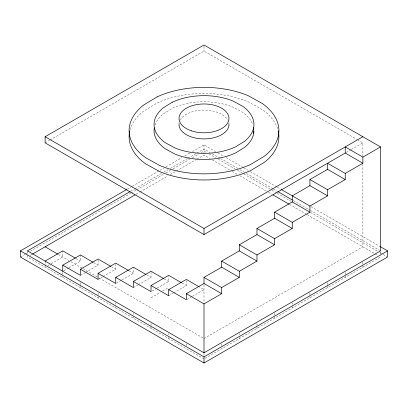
<?xml version="1.0" encoding="UTF-8"?>
<svg xmlns="http://www.w3.org/2000/svg" width="408" height="408" viewBox="0 0 408 408"><rect width="100%" height="100%" fill="white"/><g stroke="black" fill="none" stroke-linecap="round" stroke-linejoin="round"><path stroke-width="0.31" stroke-dasharray="2.04 1.53" d="M45.115 142.846L49.531 140.296M50.082 139.98L204 51.112L356.816 139.342M127.362 189.134L131.774 186.584M132.325 186.267L159.339 170.671M159.89 170.35L163.751 168.121M165.959 166.852L181.948 157.615M184.702 156.024L190.215 152.842M192.423 151.572L204 144.886L215.577 151.572M130.626 191.326L134.487 189.093M135.038 188.776L161.522 173.487M163.725 172.212L168.142 169.667M170.345 168.392L187.451 158.518M188.001 158.197L196.279 153.423M196.829 153.102L204 148.961L210.069 152.464M20.4 256.999L24.811 254.454M25.362 254.138L28.121 252.547M30.325 251.272L130.672 193.336M131.223 193.02L136.185 190.154M136.736 189.837L163.751 174.236M165.959 172.966L170.365 170.416M173.125 168.825L189.664 159.278M192.423 157.687L199.038 153.867M201.241 152.592L204 151.001L206.759 152.592M30.218 255.408L31.875 254.454M136.144 194.254L139.454 192.341M140.005 192.025L168.142 175.782M170.345 174.507L175.863 171.319M176.414 171.003L196.279 159.538M196.829 159.217L204 155.076L210.069 158.579M47.874 265.603L50.633 264.007M51.184 263.69L62.771 256.999L62.771 250.884M63.872 270.632L68.284 268.087M68.84 267.765L80.422 261.079L80.422 254.964M80.422 275.349L84.838 272.799M85.389 272.483L98.078 265.154L98.078 260.263M98.078 279.424L102.49 276.874M103.04 276.558L115.729 269.234L115.729 264.338M116.28 283.183L121.247 280.316M121.798 279.995L133.385 273.309L133.385 268.418M346.336 152.398L350.747 149.853M351.298 149.532L362.885 142.846L362.885 156.188M133.385 287.579L137.797 285.029M138.348 284.713L151.036 277.384L151.036 272.493M152.143 291.016L156.555 288.471M157.106 288.15L168.693 281.464L168.693 276.568M151.036 297.769L160.415 292.358M162.624 291.082L168.693 287.579M168.693 295.734L173.104 293.184M173.655 292.862L186.344 285.539L186.344 280.648M186.9 299.487L191.862 296.621M192.413 296.305L204 289.614L199.589 287.069M204 338.538L362.885 246.809L362.885 164.45M205.102 358.285L380.536 256.999L380.536 255.78M357.367 139.658L362.885 142.846M217.785 152.842L223.298 156.024M226.052 157.615L243.148 167.484M243.698 167.805L248.11 170.35M250.313 171.625L276.777 186.905M277.328 187.221L280.638 189.134M310.962 206.637L379.879 246.427M212.277 153.739L219.999 158.197M220.549 158.518L237.655 168.392M239.858 169.667L245.927 173.171M246.478 173.487L272.962 188.776M273.513 189.093L277.374 191.326M293.372 200.563L309.922 210.115M310.473 210.436L380.536 250.884M208.962 153.867L215.577 157.687M218.336 159.278L234.875 168.825M237.635 170.416L243.148 173.599M243.698 173.92L271.264 189.837M271.815 190.154L276.777 193.02M277.328 193.336L291.113 201.297M310.411 212.435L377.675 251.272M379.879 252.547L382.638 254.138M383.189 254.454L387.049 256.683M212.277 159.854L231.586 171.003M232.137 171.319L237.655 174.507M239.858 175.782L267.995 192.025M268.546 192.341L271.856 194.254M289.512 204.449L306.612 214.322M307.163 214.639L374.468 253.496M375.023 253.817L377.783 255.408M181.932 282.989L186.344 285.539M164.281 278.914L168.693 281.464M146.625 274.839L151.036 277.384M128.969 270.759L133.385 273.309M111.318 266.684L115.729 269.234M93.662 262.609L98.078 265.154M76.01 258.529L80.422 261.079M58.354 254.454L68.84 260.503M71.043 261.778L82.63 268.469M83.181 268.785L98.629 277.705M99.18 278.021L202.898 337.9M204 358.923L27.463 256.999L27.463 254.556M380.536 252.108L380.536 255.168M362.885 262.303L362.885 265.358M362.885 265.97L362.885 267.194M345.229 272.493L345.229 275.553M345.229 276.165L345.229 277.384M327.578 282.688L327.578 285.743M327.578 286.355L327.578 287.579M309.922 292.878L309.922 295.938M309.922 296.55L309.922 297.769M292.271 303.073L292.271 304.291M292.271 306.74L292.271 307.964M274.615 313.262L274.615 316.322M274.615 316.934L274.615 318.153M256.964 323.457L256.964 326.512M256.964 327.124L256.964 328.348M239.307 333.647L239.307 334.871M239.307 337.319L239.307 338.538M221.656 343.842L221.656 345.673M204 46.221L204 51.112M204 144.886L204 155.076M204 284.723L204 302.323M204 353.42L204 355.256M186.344 343.842L186.344 345.673M168.693 333.647L168.693 334.871M168.693 337.319L168.693 338.538M151.036 323.457L151.036 326.512M151.036 327.124L151.036 328.348M133.385 313.262L133.385 314.486M133.385 316.934L133.385 318.153M115.729 303.073L115.729 304.291M115.729 306.74L115.729 307.964M98.078 292.878L98.078 295.938M98.078 296.55L98.078 297.769M80.422 282.688L80.422 285.743M80.422 286.355L80.422 287.579M62.771 272.493L62.771 275.553M62.771 276.165L62.771 277.384M45.115 261.079L45.115 264.134M45.115 264.746L45.115 267.194M27.463 250.884L27.463 253.944M130.106 129.673A74.899 43.243 0 0 1 143.601 111.16L157.121 103.005A74.899 43.243 0 0 1 248.288 101.857L262.415 109.665A74.899 43.243 0 0 1 277.874 129.601M155.03 124.981A49.934 28.83 0 0 1 163.353 113.873L172.242 108.365A49.934 28.83 0 0 1 233.004 107.146L242.536 112.282A49.934 28.83 0 0 1 252.878 124.726M180.142 120.253A24.965 14.413 0 0 1 204 110.084A24.965 14.413 0 0 1 227.858 120.253"/><path stroke-width="0.61" d="M345.229 153.036L345.229 146.921L362.885 157.116L362.885 163.231L345.229 153.036L204 234.575L45.115 142.846L45.115 136.731L204 44.997L380.536 146.921L380.536 250.884L204 352.808L27.463 250.884L130.076 191.643M380.435 246.748L387.6 250.884L387.6 256.999L204 363.003L20.4 256.999L20.4 250.884L126.812 189.45M32.426 254.133L135.038 194.891M45.115 261.079L62.771 250.884L75.46 258.213M62.771 271.269L62.771 265.154L80.422 254.964L93.111 262.288M62.771 265.154L80.422 275.349L80.422 269.234L98.078 259.039L110.767 266.363M80.422 269.234L98.078 279.424L98.078 273.309L115.729 263.114L128.418 270.443M98.078 273.309L115.729 283.499L115.729 277.384L133.385 267.194L146.074 274.518M45.115 136.731L204 228.46L362.885 136.731M115.729 277.384L133.385 287.579L133.385 281.464L151.036 271.269L163.725 278.598M309.922 179.535L327.578 189.73L327.578 195.845L309.922 185.655L309.922 179.535L327.578 169.346L345.229 179.535L345.229 173.42L362.885 163.231M309.922 185.655L292.271 195.845L292.271 201.96L309.922 212.155L309.922 206.04L327.578 195.845M362.885 157.116L380.536 146.921M274.615 212.155L292.271 222.345L292.271 228.46L274.615 218.27L274.615 212.155L292.271 201.96M133.385 281.464L151.036 291.654L151.036 285.539L168.693 275.349L181.381 282.673M292.271 228.46L274.615 238.654L274.615 244.769L256.964 234.575L256.964 228.46L274.615 218.27M327.578 189.73L345.229 179.535M239.307 244.769L256.964 254.959L256.964 261.079L239.307 250.884L239.307 244.769L256.964 234.575M151.036 285.539L168.693 295.734L168.693 289.614L186.344 279.424L199.033 286.748M221.656 261.079L239.307 271.269L239.307 277.384L221.656 267.194L221.656 261.079L239.307 250.884M292.271 222.345L309.922 212.155M168.693 289.614L186.344 299.809L186.344 293.694L204 283.499L204 277.384L221.656 267.194M256.964 254.959L274.615 244.769M239.307 271.269L256.964 261.079M204 277.384L221.656 287.579L239.307 277.384M186.344 293.694L204 303.884L221.656 293.694L221.656 287.579M20.4 250.884L204 356.888L387.6 250.884M345.229 173.42L327.578 163.231L327.578 169.346M281.189 189.45L309.922 206.04M277.925 191.643L292.271 199.925M272.962 194.891L288.961 204.127M256.964 228.46L274.615 238.654M204 283.499L221.656 293.694M45.115 246.809L57.803 254.133M253.705 127.265L253.705 133.38M204 228.46L204 234.575M204 303.884L204 352.808M204 356.888L204 363.003M278.185 130.769A74.899 43.243 0 0 1 264.399 162.302L250.879 170.452A74.899 43.243 0 0 1 159.712 171.6L145.585 163.797A74.899 43.243 0 0 1 129.795 130.846M253.909 131.509A49.934 28.83 0 0 1 244.647 147.359L235.758 152.862A49.934 28.83 0 0 1 174.996 154.081L165.464 148.951A49.934 28.83 0 0 1 154.295 127.847M228.898 123.425A24.965 14.413 0 0 1 204 138.914A24.965 14.413 0 0 1 179.102 123.425M172.242 102.25L163.353 107.753A49.934 28.83 0 0 0 165.464 142.831L174.996 147.966A49.934 28.83 0 0 0 235.758 146.747L244.647 141.244A49.934 28.83 0 0 0 242.536 106.167L233.004 101.031A49.934 28.83 0 0 0 172.242 102.25M157.121 96.89L143.601 105.045A74.899 43.243 0 0 0 145.585 157.682L159.712 165.485A74.899 43.243 0 0 0 250.879 164.337L264.399 156.182A74.899 43.243 0 0 0 262.415 103.55L248.288 95.742A74.899 43.243 0 0 0 157.121 96.89M191.515 130.866A24.965 14.413 0 0 0 228.964 118.381A24.965 14.413 0 0 0 191.515 105.901A24.965 14.413 0 0 0 191.515 130.866"/></g></svg>
